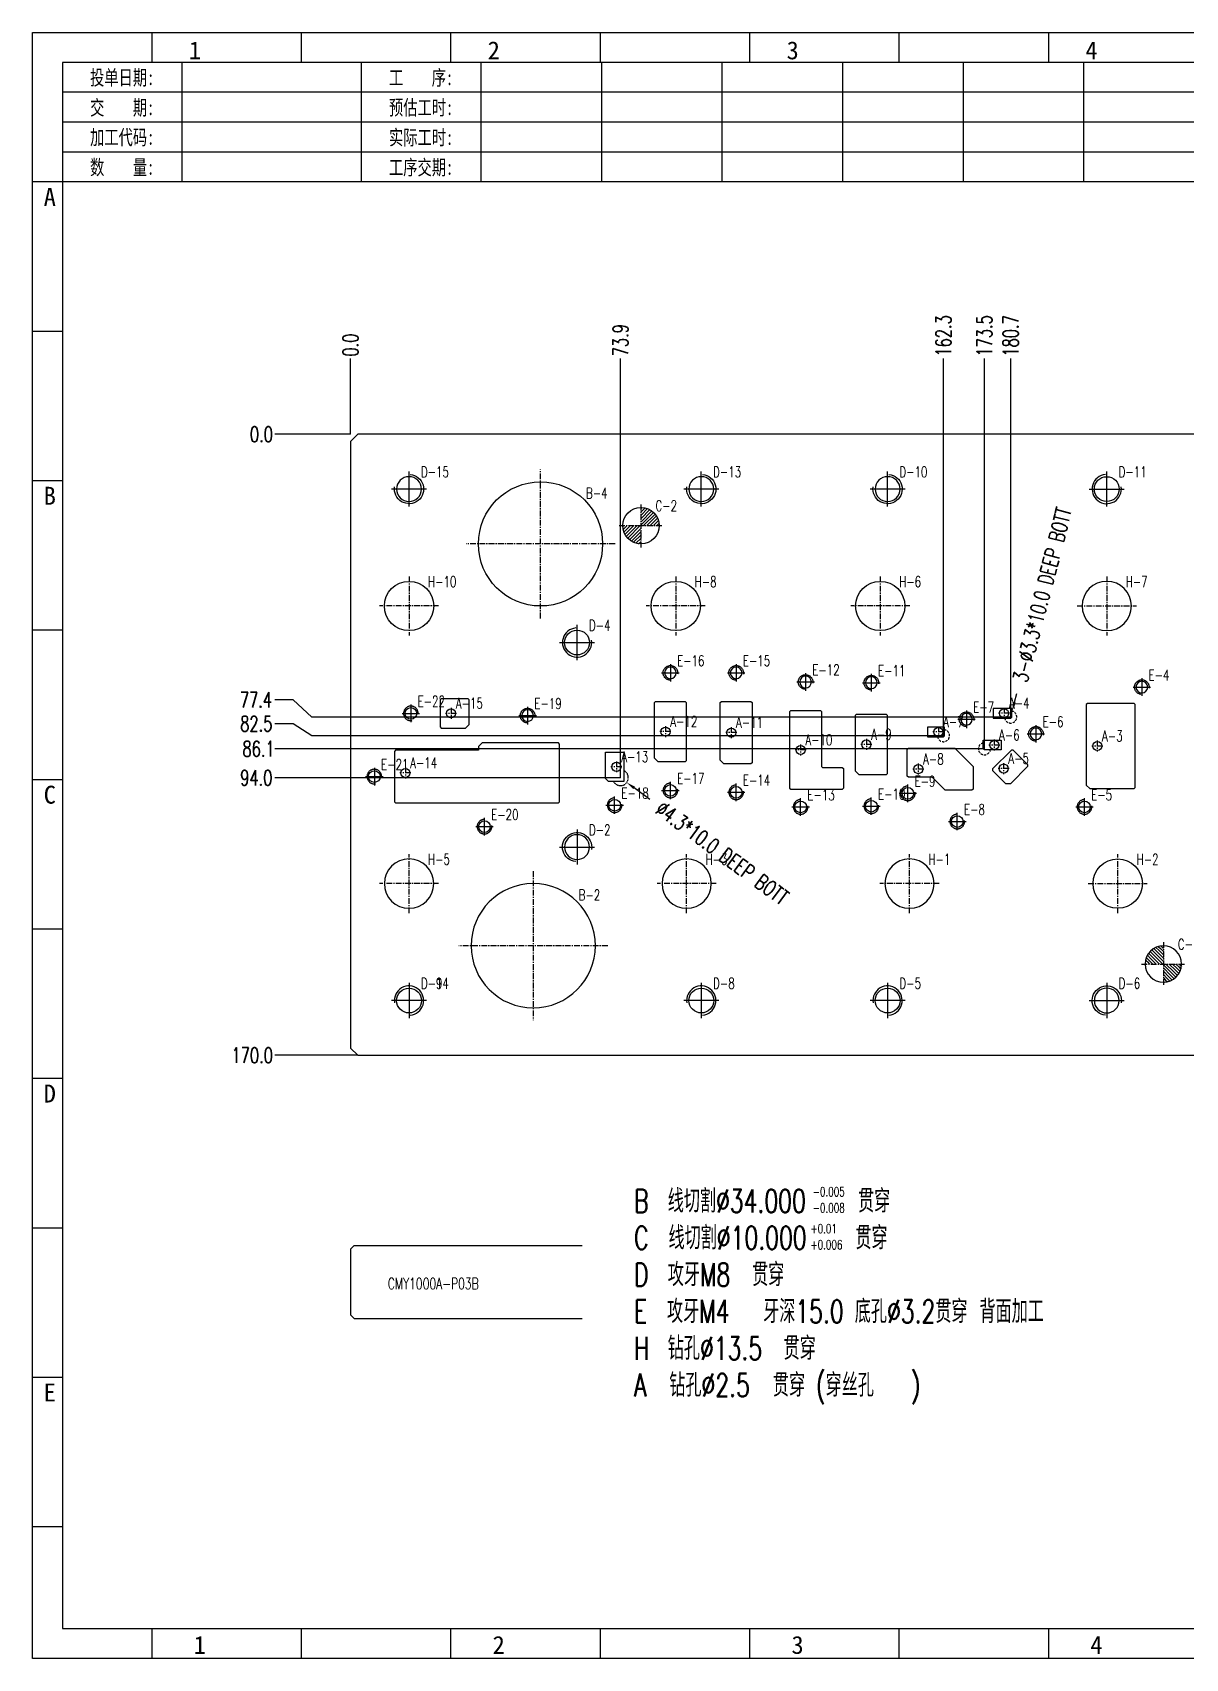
# Model space of a CAD drawing. Header units: millimetres. Extents: x -2852 to 5627, y -2271 to 1849.
# Drawn here: x 4346.7 to 4662.4, y 879.1 to 1324.2 of the extents above; entities that cross this region are included whole.
import ezdxf
from ezdxf.enums import TextEntityAlignment as Align

# ---------------------------------------------------------------- set-up
doc = ezdxf.new("R2010")
doc.units = ezdxf.units.MM
doc.header["$PDSIZE"] = 3
for name, pattern in [('CENTER', [50.8, 31.75, -6.35, 6.35, -6.35]), ('CENTER2', [1.125, 0.75, -0.125, 0.125, -0.125]), ('DASHED', [19.05, 12.7, -6.35]), ('DASHED2', [9.525, 6.35, -3.175])]:
    doc.linetypes.add(name, pattern=pattern)
for name, color, linetype in [('1', 7, 'Continuous'), ('11', 4, 'DASHED2'), ('41', 1, 'Continuous'), ('51', 1, 'CENTER2'), ('P03', 91, 'Continuous')]:
    doc.layers.add(name, color=color, linetype=linetype)
doc.styles.add('jet01', font='simplex.shx', dxfattribs={"width": 0.7, "bigfont": 'hztxt.shx'})
doc.styles.add('jet02', font='simplex.shx', dxfattribs={"width": 0.7})
doc.styles.get("Standard").update_dxf_attribs({"font": '仿宋_GB2312_0.ttf', "width": 0.7})
doc.styles.add('tk', font='', dxfattribs={"width": 0.7})
doc.styles.add('tk 2', font='仿宋_GB2312_0.ttf', dxfattribs={"width": 0.65})
doc.styles.get('tk').set_extended_font_data('NSimSun')
doc.dimstyles.new('jet02', dxfattribs={"dimtxt": 3.5, "dimasz": 2.1, "dimexe": 1, "dimexo": 0, "dimgap": 0.5, "dimtad": 0, "dimtoh": 1, "dimdec": 3, "dimzin": 9, "dimdsep": 46, "dimtxsty": 'jet02', "dimcen": 0, "dimclrt": 256, "dimazin": 2, "dimtfac": 1, "dimtdec": 3, "dimtofl": 0, "dimtmove": 0, "dimatfit": 1, "dimfxl": 0, "dimarcsym": 0})

# ---------------------------------------------------------------- blocks, each defined once
blk = doc.blocks.new('A3-N')
at = {"layer": '1', "color": 1}
for p, q in [((0, 0), (0, 296.73)), ((0, 296.73), (420, 296.73)), ((21.82, 291.27), (21.82, 296.73)), ((49.09, 291.27), (49.09, 296.73)), ((76.36, 291.27), (76.36, 296.73)), ((103.64, 291.27), (103.64, 296.73)), ((103.64, 291.27), (103.64, 296.73)), ((103.64, 291.27), (103.64, 296.73)), ((130.91, 291.27), (130.91, 296.73)), ((158.18, 291.27), (158.18, 296.73)), ((185.45, 291.27), (185.45, 296.73)), ((5.45, 269.45), (0, 269.45)), ((5.45, 242.18), (0, 242.18)), ((5.45, 214.91), (0, 214.91)), ((5.45, 187.64), (0, 187.64)), ((5.45, 160.36), (0, 160.36)), ((5.45, 133.09), (0, 133.09)), ((5.45, 105.82), (0, 105.82)), ((5.45, 78.55), (0, 78.55)), ((5.45, 51.27), (0, 51.27)), ((5.45, 24), (0, 24)), ((21.82, 0), (21.82, 5.45)), ((49.09, 0), (49.09, 5.45)), ((76.36, 0), (76.36, 5.45)), ((103.64, 0), (103.64, 5.45)), ((130.91, 0), (130.91, 5.45)), ((158.18, 0), (158.18, 5.45)), ((185.45, 0), (185.45, 5.45)), ((1, 0), (0, 0)), ((420, 0), (1, 0))]:
    blk.add_line(p, q, dxfattribs=at)
at = {"layer": '1'}
blk.add_lwpolyline([(221.45, 5.45), (414.55, 5.45), (414.55, 291.27), (5.45, 291.27), (5.45, 5.45), (414.55, 5.45)], dxfattribs=at)
at = {"layer": '41'}
for p, q in [((27.27, 291.27), (27.27, 269.45)), ((60, 291.27), (60, 269.45)), ((81.82, 291.27), (81.82, 269.45)), ((103.82, 291.27), (103.82, 269.45)), ((125.82, 291.27), (125.82, 269.45)), ((147.82, 291.27), (147.82, 269.45)), ((169.82, 291.27), (169.82, 269.45)), ((191.82, 291.27), (191.82, 269.45)), ((367.82, 285.82), (5.45, 285.82)), ((367.82, 280.36), (5.45, 280.36)), ((367.82, 274.91), (5.45, 274.91)), ((414.55, 269.45), (5.45, 269.45))]:
    blk.add_line(p, q, dxfattribs=at)
at = {"layer": '1', "color": 1}
for s, p in [('1', (29.64, 295.11)), ('2', (84.18, 295.11)), ('3', (138.73, 295.11)), ('4', (193.27, 295.11)), ('1', (30.53, 4.11)), ('2', (85.08, 4.11)), ('3', (139.62, 4.11)), ('4', (194.17, 4.11))]:
    blk.add_text(s, height=3.27, dxfattribs=at).set_placement(p, align=Align.TOP_CENTER)
at = {"layer": '1', "style": 'tk', "width": 0.7}
for s, p in [('投单日期:', (16.36, 288.55)), ('工    序:', (70.91, 288.55)), ('交    期:', (16.36, 283.09)), ('预估工时:', (70.91, 283.09)), ('加工代码:', (16.36, 277.64)), ('实际工时:', (70.91, 277.64)), ('数    量:', (16.36, 272.18)), ('工序交期:', (70.91, 272.18))]:
    blk.add_text(s, height=2.727, dxfattribs=at).set_placement(p, align=Align.MIDDLE)
at = {"layer": '1', "color": 1}
for s, p in [('A', (2.04, 268.36)), ('B', (2.04, 213.82)), ('C', (2.04, 159.27)), ('D', (2.04, 104.73)), ('E', (2.04, 50.18))]:
    blk.add_text(s, height=3.27, dxfattribs=at).set_placement(p, align=Align.TOP_LEFT)
at = {"layer": '1', "style": 'tk 2', "width": 0.7}
for tag, p in [('PATR-NO1', (309.84, 32.96)), ('TITLE', (365.74, 30.9)), ('PATR-NO2', (309.84, 27.81)), ('DWG-NO:', (366.54, 18.14))]:
    blk.add_attdef(tag, p, '', height=3.27, dxfattribs=at)
at = {"layer": '1', "color": 1, "style": 'tk 2', "width": 0.7}
for tag, p in [('DRAW', (314.55, 7.27)), ('DATE', (334.72, 7.32))]:
    blk.add_attdef(tag, p, '', height=3.49, dxfattribs=at)
at = {"layer": '1', "style": 'tk 2', "width": 0.7}
for tag, p in [('SCALE', (376.55, 8.73)), ('SHEET', (386.6, 8.72)), ('REV', (397.38, 8.73))]:
    blk.add_attdef(tag, text='', height=2.18, dxfattribs=at).set_placement(p, align=Align.MIDDLE_LEFT)
blk = doc.blocks.new('P03-POST20')
at = {"layer": 'P03', "color": 6, "linetype": 'CENTER', "ltscale": 0.05}
for p, q in [((0, 20.4), (0, -20.4)), ((20.4, 0), (-20.4, 0))]:
    blk.add_line(p, q, dxfattribs=at)
at = {"layer": 'P03', "linetype": 'Continuous', "ltscale": 0.05}
blk.add_circle((0, 0), 17, dxfattribs=at)
blk = doc.blocks.new('P03-PIN10')
at = {"layer": 'P03', "color": 6, "linetype": 'CENTER', "ltscale": 0.05}
for p, q in [((0, 6), (0, -6)), ((6, 0), (-6, 0))]:
    blk.add_line(p, q, dxfattribs=at)
at = {"layer": 'P03', "linetype": 'Continuous', "ltscale": 0.05}
blk.add_circle((0, 0), 5, dxfattribs=at)
blk = doc.blocks.new('P03-CLAMP1')
at = {"layer": 'P03', "color": 6, "linetype": 'CENTER'}
for p, q in [((2.4, 0), (-2.4, 0)), ((0, 2.4), (0, -2.4))]:
    blk.add_line(p, q, dxfattribs=at)
at = {"layer": 'P03', "color": 4, "linetype": 'Continuous'}
blk.add_circle((0, 0), 1.6, dxfattribs=at)
at = {"layer": 'P03', "color": 4, "linetype": 'DASHED'}
blk.add_arc((0, 0), 2, 275.0197, 189.0761, dxfattribs=at)
blk = doc.blocks.new('P03-DISK30')
at = {"layer": 'P03', "color": 6, "linetype": 'CENTER', "ltscale": 0.05}
for p, q in [((0, 8.1), (0, -8.1)), ((8.1, 0), (-8.1, 0))]:
    blk.add_line(p, q, dxfattribs=at)
at = {"layer": 'P03', "linetype": 'Continuous', "ltscale": 0.05}
blk.add_circle((0, 0), 6.75, dxfattribs=at)
blk = doc.blocks.new('P03-L8')
at = {"layer": 'P03', "color": 6, "linetype": 'CENTER'}
for p, q in [((0, 4.8), (0, -4.8)), ((4.8, 0), (-4.8, 0))]:
    blk.add_line(p, q, dxfattribs=at)
at = {"layer": 'P03', "linetype": 'Continuous'}
blk.add_circle((0, 0), 3.4, dxfattribs=at)
at = {"layer": 'P03', "color": 3, "linetype": 'Continuous'}
blk.add_arc((0, 0), 4, 275.0197, 189.0761, dxfattribs=at)
blk = doc.blocks.new('WCS')
at = {"layer": '1', "color": 6, "linetype": 'CENTER', "ltscale": 0.05}
for p, q in [((1.5, 0), (-1.5, 0)), ((0, 1.5), (0, -1.5))]:
    blk.add_line(p, q, dxfattribs=at)
at = {"layer": '1', "linetype": 'Continuous', "ltscale": 0.05}
blk.add_circle((0, 0), 1.25, dxfattribs=at)
blk = doc.blocks.new('*D4670')
at = {"layer": '41', "ltscale": 0.05}
blk.add_line((1633.95, 4445.26), (1613.22, 4445.26), dxfattribs=at)
at = {"layer": 'Defpoints', "color": 0, "ltscale": 0.05}
for p in [(1613.22, 4445.26), (1633.95, 4445.26), (1633.95, 4445.26)]:
    blk.add_point(p, dxfattribs=at)
at = {"layer": '41', "ltscale": 0.05, "insert": (1609.54, 4445.26), "char_height": 4.2, "attachment_point": 5, "style": 'jet02'}
blk.add_mtext('0.0', dxfattribs=at)
blk = doc.blocks.new('*D4671')
at = {"layer": '41', "ltscale": 0.05}
blk.add_line((1635.95, 4275.26), (1613.22, 4275.26), dxfattribs=at)
at = {"layer": 'Defpoints', "color": 0, "ltscale": 0.05}
for p in [(1633.95, 4445.26), (1613.22, 4275.26), (1635.95, 4275.26)]:
    blk.add_point(p, dxfattribs=at)
at = {"layer": '41', "ltscale": 0.05, "insert": (1607.02, 4275.26), "char_height": 4.2, "attachment_point": 5, "style": 'jet02'}
blk.add_mtext('170.0', dxfattribs=at)
blk = doc.blocks.new('*D4672')
at = {"layer": '41', "ltscale": 0.05}
blk.add_line((1633.95, 4445.26), (1633.95, 4465.99), dxfattribs=at)
at = {"layer": 'Defpoints', "color": 0, "ltscale": 0.05}
for p in [(1633.95, 4465.99), (1633.95, 4445.26), (1633.95, 4445.26)]:
    blk.add_point(p, dxfattribs=at)
at = {"layer": '41', "ltscale": 0.05, "insert": (1633.95, 4469.67), "char_height": 4.2, "attachment_point": 5, "rotation": 90, "style": 'jet02'}
blk.add_mtext('0.0', dxfattribs=at)
blk = doc.blocks.new('*D4673')
at = {"layer": '41', "ltscale": 0.05}
blk.add_line((1936.95, 4443.26), (1936.95, 4465.99), dxfattribs=at)
at = {"layer": 'Defpoints', "color": 0, "ltscale": 0.05}
for p in [(1936.95, 4465.99), (1633.95, 4445.26), (1936.95, 4443.26)]:
    blk.add_point(p, dxfattribs=at)
at = {"layer": '41', "ltscale": 0.05, "insert": (1936.95, 4472.47), "char_height": 4.2, "attachment_point": 5, "rotation": 90, "style": 'jet02'}
blk.add_mtext('303.0', dxfattribs=at)
blk = doc.blocks.new('*D4675')
at = {"layer": '41', "ltscale": 0.05}
blk.add_line((1707.83, 4351.23), (1707.83, 4465.99), dxfattribs=at)
at = {"layer": 'Defpoints', "color": 0, "ltscale": 0.05}
for p in [(1707.83, 4465.99), (1633.95, 4445.26), (1707.83, 4351.23)]:
    blk.add_point(p, dxfattribs=at)
at = {"layer": '41', "ltscale": 0.05, "insert": (1707.83, 4471), "char_height": 4.2, "attachment_point": 5, "rotation": 90, "style": 'jet02'}
blk.add_mtext('73.9', dxfattribs=at)
blk = doc.blocks.new('*D4676')
at = {"layer": '41', "ltscale": 0.05}
blk.add_line((1796.25, 4362.76), (1796.25, 4465.99), dxfattribs=at)
at = {"layer": 'Defpoints', "color": 0, "ltscale": 0.05}
for p in [(1796.25, 4465.99), (1633.95, 4445.26), (1796.25, 4362.76)]:
    blk.add_point(p, dxfattribs=at)
at = {"layer": '41', "ltscale": 0.05, "insert": (1796.25, 4472.19), "char_height": 4.2, "attachment_point": 5, "rotation": 90, "style": 'jet02'}
blk.add_mtext('162.3', dxfattribs=at)
blk = doc.blocks.new('*D4677')
at = {"layer": '41', "ltscale": 0.05}
blk.add_line((1807.45, 4359.16), (1807.45, 4465.99), dxfattribs=at)
at = {"layer": 'Defpoints', "color": 0, "ltscale": 0.05}
for p in [(1807.45, 4465.99), (1633.95, 4445.26), (1807.45, 4359.16)]:
    blk.add_point(p, dxfattribs=at)
at = {"layer": '41', "ltscale": 0.05, "insert": (1807.45, 4472.19), "char_height": 4.2, "attachment_point": 5, "rotation": 90, "style": 'jet02'}
blk.add_mtext('173.5', dxfattribs=at)
blk = doc.blocks.new('*D4678')
at = {"layer": '41', "ltscale": 0.05}
blk.add_line((1814.65, 4367.86), (1814.65, 4465.99), dxfattribs=at)
at = {"layer": 'Defpoints', "color": 0, "ltscale": 0.05}
for p in [(1814.65, 4465.99), (1633.95, 4445.26), (1814.65, 4367.86)]:
    blk.add_point(p, dxfattribs=at)
at = {"layer": '41', "ltscale": 0.05, "insert": (1814.65, 4472.19), "char_height": 4.2, "attachment_point": 5, "rotation": 90, "style": 'jet02'}
blk.add_mtext('180.7', dxfattribs=at)
blk = doc.blocks.new('*D4679')
at = {"layer": '41', "ltscale": 0.05}
blk.add_line((1707.83, 4351.23), (1613.22, 4351.23), dxfattribs=at)
at = {"layer": 'Defpoints', "color": 0, "ltscale": 0.05}
for p in [(1633.95, 4445.26), (1613.22, 4351.23), (1707.83, 4351.23)]:
    blk.add_point(p, dxfattribs=at)
at = {"layer": '41', "ltscale": 0.05, "insert": (1608.14, 4351.23), "char_height": 4.2, "attachment_point": 5, "style": 'jet02'}
blk.add_mtext('94.0', dxfattribs=at)
blk = doc.blocks.new('*D4680')
at = {"layer": '41', "ltscale": 0.05}
for p, q in [((1618.26, 4366.04), (1613.22, 4366.04)), ((1623.3, 4362.76), (1618.26, 4366.04)), ((1796.25, 4362.76), (1623.3, 4362.76))]:
    blk.add_line(p, q, dxfattribs=at)
at = {"layer": 'Defpoints', "color": 0, "ltscale": 0.05}
for p in [(1633.95, 4445.26), (1613.22, 4366.04), (1796.25, 4362.76)]:
    blk.add_point(p, dxfattribs=at)
at = {"layer": '41', "ltscale": 0.05, "insert": (1608.14, 4366.04), "char_height": 4.2, "attachment_point": 5, "style": 'jet02'}
blk.add_mtext('82.5', dxfattribs=at)
blk = doc.blocks.new('*D4681')
at = {"layer": '41', "ltscale": 0.05}
for p, q in [((1618.26, 4372.61), (1613.22, 4372.61)), ((1623.3, 4367.86), (1618.26, 4372.61)), ((1814.65, 4367.86), (1623.3, 4367.86))]:
    blk.add_line(p, q, dxfattribs=at)
at = {"layer": 'Defpoints', "color": 0, "ltscale": 0.05}
for p in [(1633.95, 4445.26), (1613.22, 4372.61), (1814.65, 4367.86)]:
    blk.add_point(p, dxfattribs=at)
at = {"layer": '41', "ltscale": 0.05, "insert": (1608.07, 4372.61), "char_height": 4.2, "attachment_point": 5, "style": 'jet02'}
blk.add_mtext('77.4', dxfattribs=at)
blk = doc.blocks.new('*D4682')
at = {"layer": '41', "ltscale": 0.05}
blk.add_line((1807.45, 4359.16), (1613.22, 4359.16), dxfattribs=at)
at = {"layer": 'Defpoints', "color": 0, "ltscale": 0.05}
for p in [(1633.95, 4445.26), (1613.22, 4359.16), (1807.45, 4359.16)]:
    blk.add_point(p, dxfattribs=at)
at = {"layer": '41', "ltscale": 0.05, "insert": (1608.77, 4359.16), "char_height": 4.2, "attachment_point": 5, "style": 'jet02'}
blk.add_mtext('86.1', dxfattribs=at)
blk = doc.blocks.new('*D4683')
at = {"layer": '41', "ltscale": 0.05}
blk.add_line((1815.69, 4371.9), (1816.32, 4374.34), dxfattribs=at)
blk.add_solid([(1815.29, 4372), (1816.1, 4371.79), (1815.07, 4369.45)], dxfattribs=at)
at = {"layer": 'Defpoints', "color": 0, "ltscale": 0.05}
for p in [(1815.07, 4369.45), (1814.24, 4366.26)]:
    blk.add_point(p, dxfattribs=at)
at = {"layer": '41', "ltscale": 0.05, "insert": (1823.27, 4401.36), "char_height": 4.2, "attachment_point": 5, "rotation": 75.5745, "style": 'jet02'}
blk.add_mtext('3-∅3.3*10.0 DEEP BOTT', dxfattribs=at)
blk = doc.blocks.new('*D4684')
at = {"layer": '41', "ltscale": 0.05}
blk.add_line((1715.83, 4345.32), (1711.59, 4348.45), dxfattribs=at)
blk.add_solid([(1711.84, 4348.79), (1711.34, 4348.11), (1709.56, 4349.95)], dxfattribs=at)
at = {"layer": 'Defpoints', "color": 0, "ltscale": 0.05}
for p in [(1706.1, 4352.5), (1709.56, 4349.95)]:
    blk.add_point(p, dxfattribs=at)
at = {"layer": '41', "ltscale": 0.05, "insert": (1735.68, 4330.66), "char_height": 4.2, "attachment_point": 5, "rotation": 323.5491, "style": 'jet02'}
blk.add_mtext('∅4.3*10.0 DEEP BOTT', dxfattribs=at)

msp = doc.modelspace()

# ---------------------------------------------------------------- hatches: boundary and pattern name
at = {"layer": 'P03', "ltscale": 0.05}
h = msp.add_hatch(dxfattribs=at)
h.set_pattern_fill('ANSI31', color=3, scale=0.2, angle=180, style=0)
h.set_pattern_definition([(225, (3704.7935, 1105.6186), (0.4490128, -0.4490128), [])])
h.paths.add_polyline_path([(4513.309, 1184.2425), (4513.309, 1189.2425), (4508.309, 1189.2425, 0.41421356)])
h.paths.add_polyline_path([(4518.309, 1189.2425, 0.41421356), (4513.309, 1194.2425), (4513.309, 1189.2425)])
h = msp.add_hatch(dxfattribs=at)
h.set_pattern_fill('ANSI31', color=3, scale=0.2, style=0)
h.set_pattern_definition([(135, (3847.7935, 1152.86633), (0.4490128, 0.4490128), [])])
edge = h.paths.add_edge_path()
edge.add_line((4656.309, 1074.2425), (4656.309, 1069.2425))
edge.add_line((4656.309, 1069.2425), (4651.309, 1069.2425))
edge.add_ellipse((4656.309, 1069.2425), major_axis=(-3.5355, 3.5355), ratio=1, start_angle=-45, end_angle=45, ccw=False)
edge = h.paths.add_edge_path()
edge.add_ellipse((4656.309, 1069.2425), major_axis=(-3.5355, 3.5355), ratio=1, start_angle=135, end_angle=225, ccw=False)
edge.add_line((4656.309, 1064.2425), (4656.309, 1069.2425))
edge.add_line((4656.309, 1069.2425), (4661.309, 1069.2425))

# ---------------------------------------------------------------- linework, layer by layer
at = {"layer": '1', "ltscale": 0.05}
for p, q in [((4434.809, 992.1689), (4433.809, 991.1689)), ((4433.809, 991.1689), (4433.809, 973.1689)), ((4434.809, 992.1689), (4497.1831, 992.1689)), ((4433.809, 973.1689), (4434.809, 972.1689)), ((4434.809, 972.1689), (4497.1831, 972.1689))]:
    msp.add_line(p, q, dxfattribs=at)
at = {"layer": '11', "linetype": 'DASHED', "ltscale": 0.05}
for centre, start, end in [((4614.509, 1136.8425), 190.475682, 79.524318), ((4596.109, 1131.7425), 190.475682, 79.524318), ((4607.309, 1128.1425), 100.475682, 349.524318)]:
    msp.add_arc(centre, 1.65, start, end, dxfattribs=at)
at = {"layer": '11', "ltscale": 0.05}
msp.add_arc((4507.689, 1120.2125), 2.15, 207.717748, 65.253475, dxfattribs=at)
at = {"layer": 'P03', "ltscale": 0.05}
msp.add_lwpolyline([(4734.809, 1044.2425), (4736.809, 1046.2425), (4736.809, 1212.2425), (4734.809, 1214.2425), (4435.809, 1214.2425), (4433.809, 1212.2425), (4433.809, 1046.2425), (4435.809, 1044.2425)], close=True, dxfattribs=at)
at = {"layer": 'P03', "color": 2, "ltscale": 0.05}
for points in [[(4458.309, 1134.1425), (4458.609, 1133.8425), (4465.309, 1133.8425), (4466.309, 1134.8425), (4466.309, 1141.5425), (4466.009, 1141.8425), (4458.609, 1141.8425), (4458.309, 1141.5425)], [(4517.309, 1141.1425), (4525.409, 1141.1425), (4525.709, 1140.8425), (4525.709, 1124.8425), (4525.409, 1124.5425), (4518.009, 1124.5425), (4517.009, 1125.5425), (4517.009, 1140.8425)], [(4535.309, 1141.1425), (4543.409, 1141.1425), (4543.709, 1140.8425), (4543.709, 1124.3425), (4543.409, 1124.0425), (4536.009, 1124.0425), (4535.009, 1125.0425), (4535.009, 1140.8425)], [(4636.209, 1117.2425), (4648.309, 1117.2425), (4648.609, 1117.5425), (4648.609, 1140.2425), (4648.309, 1140.5425), (4635.509, 1140.5425), (4635.209, 1140.2425), (4635.209, 1118.2425)], [(4554.309, 1117.0425), (4554.009, 1117.3425), (4554.009, 1138.3425), (4554.309, 1138.6425), (4562.409, 1138.6425), (4562.709, 1138.3425), (4562.709, 1123.3425), (4563.009, 1123.0425), (4568.409, 1123.0425), (4568.709, 1122.7425), (4568.709, 1117.3425), (4568.409, 1117.0425)], [(4572.309, 1137.6425), (4580.409, 1137.6425), (4580.709, 1137.3425), (4580.709, 1121.3425), (4580.409, 1121.0425), (4573.009, 1121.0425), (4572.009, 1122.0425), (4572.009, 1137.3425)], [(4609.709, 1136.5425), (4614.509, 1136.5425), (4614.809, 1136.8425), (4614.809, 1139.1925), (4609.709, 1139.1925)], [(4591.709, 1131.4425), (4596.109, 1131.4425), (4596.409, 1131.7425), (4596.409, 1134.0925), (4591.709, 1134.0925)], [(4468.809, 1127.7425), (4446.109, 1127.7425), (4445.809, 1127.4425), (4445.809, 1113.6425), (4446.109, 1113.3425), (4490.709, 1113.3425), (4491.009, 1113.6425), (4491.009, 1129.4425), (4490.709, 1129.7425), (4469.809, 1129.7425), (4468.809, 1128.7425), (4468.809, 1127.7425)], [(4503.589, 1127.2125), (4508.589, 1127.2125), (4508.589, 1119.2125), (4504.389, 1119.2125), (4503.589, 1120.0125)], [(4611.909, 1127.8425), (4607.309, 1127.8425), (4607.009, 1128.1425), (4607.009, 1130.4925), (4611.909, 1130.4925)], [(4619.1808, 1123.7778), (4615.1503, 1127.8083), (4614.726, 1127.8083), (4609.5641, 1122.6464), (4609.5641, 1122.2222), (4613.0997, 1118.6866), (4614.5139, 1118.6866), (4619.1808, 1123.3535)]]:
    msp.add_lwpolyline(points, close=True, dxfattribs=at)
msp.add_lwpolyline([(4603.909, 1116.8425), (4596.5669, 1116.8425), (4593.2133, 1120.196, 0.19891237), (4592.8598, 1120.3425), (4586.509, 1120.3425), (4586.209, 1120.6425), (4586.209, 1128.0425), (4586.509, 1128.3425), (4599.209, 1128.3425), (4604.209, 1123.3425), (4604.209, 1117.1425)], format="xyb", close=True, dxfattribs=at)

# ---------------------------------------------------------------- block references
at = {"layer": '1', "ltscale": 0.05, "xscale": 1.5, "yscale": 1.5, "zscale": 1.5}
msp.add_blockref('A3-N', (4346.7373, 879.1358), dxfattribs=at)
at = {"layer": '51', "ltscale": 0.05}
for p in [(4461.309, 1137.8425), (4612.709, 1137.8675), (4520.009, 1132.8425), (4538.009, 1132.5925), (4575.009, 1129.3425), (4594.709, 1132.7675), (4610.009, 1129.1675), (4557.009, 1127.8425), (4638.209, 1128.8925), (4448.809, 1121.5425), (4506.589, 1123.2125), (4589.209, 1122.5925), (4612.5641, 1122.7475)]:
    msp.add_blockref('WCS', p, dxfattribs=at)
at = {"layer": 'P03', "extrusion": (0, 0, -1), "zscale": -1, "rotation": 180}
for name, p in [('P03-L8', (-4449.809, 1199.2425)), ('P03-L8', (-4529.809, 1199.2425)), ('P03-L8', (-4580.809, 1199.2425)), ('P03-DISK30', (-4449.809, 1091.2425)), ('P03-DISK30', (-4525.809, 1091.2425)), ('P03-DISK30', (-4586.809, 1091.2425))]:
    msp.add_blockref(name, p, dxfattribs=at)
at = {"layer": 'P03', "ltscale": 0.05, "rotation": 270}
msp.add_blockref('P03-POST20', (4485.809, 1184.2425), dxfattribs=at)
at = {"layer": 'P03'}
for name, p, rotation in [('P03-L8', (4640.809, 1199.2425), 180), ('P03-PIN10', (4513.309, 1189.2425), 180), ('P03-L8', (4495.809, 1157.2425), 180), ('P03-CLAMP1', (4450.309, 1137.8425), 90), ('P03-CLAMP1', (4440.309, 1120.5425), 90), ('P03-CLAMP1', (4521.359, 1116.7425), 180), ('P03-CLAMP1', (4539.359, 1116.2425), 180), ('P03-CLAMP1', (4586.359, 1115.9675), 180), ('P03-CLAMP1', (4506.089, 1112.7125), 180), ('P03-CLAMP1', (4557.009, 1112.2425), 180), ('P03-CLAMP1', (4576.359, 1112.4425), 180), ('P03-CLAMP1', (4634.709, 1112.2425), 180), ('P03-CLAMP1', (4470.459, 1106.8425), 180), ('P03-CLAMP1', (4599.8879, 1108.2425), 180), ('P03-DISK30', (4643.809, 1091.2425), 180)]:
    msp.add_blockref(name, p, dxfattribs=dict(at, rotation=rotation))
for name, p in [('P03-DISK30', (4449.809, 1167.2425)), ('P03-DISK30', (4522.809, 1167.2425)), ('P03-DISK30', (4578.809, 1167.2425)), ('P03-L8', (4449.809, 1059.2425)), ('P03-L8', (4449.809, 1059.2425)), ('P03-L8', (4529.809, 1059.2425)), ('P03-L8', (4580.809, 1059.2425))]:
    msp.add_blockref(name, p, dxfattribs=at)
at = {"layer": 'P03', "extrusion": (0, 0, -1), "zscale": -1}
for name, p in [('P03-DISK30', (-4640.809, 1167.2425)), ('P03-CLAMP1', (-4521.359, 1148.9425)), ('P03-CLAMP1', (-4539.359, 1148.9425)), ('P03-CLAMP1', (-4558.359, 1146.4425)), ('P03-CLAMP1', (-4576.359, 1146.2425)), ('P03-CLAMP1', (-4650.409, 1145.0425)), ('P03-CLAMP1', (-4482.259, 1137.2425)), ('P03-CLAMP1', (-4602.409, 1136.2425)), ('P03-CLAMP1', (-4621.409, 1132.2425)), ('P03-L8', (-4495.809, 1101.2425)), ('P03-PIN10', (-4656.309, 1069.2425)), ('P03-L8', (-4640.809, 1059.2425))]:
    msp.add_blockref(name, p, dxfattribs=at)
at = {"layer": 'P03', "ltscale": 0.05, "extrusion": (0, 0, -1), "zscale": -1, "rotation": 90}
msp.add_blockref('P03-POST20', (-4483.809, 1074.2425), dxfattribs=at)

# ---------------------------------------------------------------- texts
at = {"layer": '1', "ltscale": 0.05, "style": 'jet01', "width": 0.7}
msp.add_text('CMY1000A-P03B', height=3.083124, dxfattribs=at).set_placement((4444.0087, 980.2129))
at = {"layer": '41', "ltscale": 0.05, "style": 'jet01', "width": 0.7}
for s, height, p in [('D-15', 2.94, (4453.0532, 1202.4867)), ('D-13', 2.94, (4533.0532, 1202.4867)), ('D-10', 2.94, (4584.0532, 1202.4867)), ('D-11', 2.94, (4644.0532, 1202.4867)), ('B-4', 2.94, (4498.2456, 1196.6791)), ('C-2', 2.94, (4517.2603, 1193.1938)), ('H-10', 2.94, (4454.9978, 1172.4312)), ('H-8', 2.94, (4527.9978, 1172.4312)), ('H-6', 2.94, (4583.9978, 1172.4312)), ('H-7', 2.94, (4645.9978, 1172.4312)), ('D-4', 2.94, (4499.0532, 1160.4867)), ('E-16', 2.94, (4523.189, 1150.7725)), ('E-15', 2.94, (4541.189, 1150.7725)), ('E-12', 2.94, (4560.189, 1148.2725)), ('E-11', 2.94, (4578.189, 1148.0725)), ('E-4', 2.94, (4652.239, 1146.8725)), ('E-22', 2.94, (4452.139, 1139.6725)), ('A-15', 2.94, (4462.6087, 1139.1421)), ('E-19', 2.94, (4484.089, 1139.0725)), ('E-7', 2.94, (4604.239, 1138.0725)), ('A-4', 2.94, (4614.0087, 1139.1671)), ('A-12', 2.94, (4521.3087, 1134.1421)), ('A-11', 2.94, (4539.3087, 1133.8921)), ('A-7', 2.94, (4596.0087, 1134.0671)), ('E-6', 2.94, (4623.239, 1134.0725)), ('A-10', 2.94, (4558.3087, 1129.1421)), ('A-9', 2.94, (4576.3087, 1130.6421)), ('A-6', 2.94, (4611.3087, 1130.4671)), ('A-3', 2.94, (4639.5087, 1130.1921)), ('A-13', 2.94, (4507.8887, 1124.5121)), ('A-8', 2.94, (4590.5087, 1123.8921)), ('A-5', 2.94, (4613.8638, 1124.0471)), ('E-21', 2.94, (4442.139, 1122.3725)), ('A-14', 2.94, (4450.1087, 1122.8421)), ('E-18', 2.94, (4507.919, 1114.5425)), ('E-17', 2.94, (4523.189, 1118.5725)), ('E-14', 2.94, (4541.189, 1118.0725)), ('E-10', 2.94, (4578.189, 1114.2725)), ('E-9', 2.94, (4588.189, 1117.7975)), ('E-13', 2.94, (4558.839, 1114.0725)), ('E-8', 2.94, (4601.7179, 1110.0725)), ('E-5', 2.94, (4636.539, 1114.0725)), ('E-20', 2.94, (4472.289, 1108.6725)), ('D-2', 2.94, (4499.0532, 1104.4867)), ('H-5', 2.94, (4454.9978, 1096.4312)), ('H-3', 2.94, (4530.9978, 1096.4312)), ('H-1', 2.94, (4591.9978, 1096.4312)), ('H-2', 2.94, (4648.9978, 1096.4312)), ('B-2', 2.94, (4496.2456, 1086.6791)), ('C-1', 2.94, (4660.2603, 1073.1938)), ('D-9', 2.94, (4453.0532, 1062.4867)), ('D-14', 2.94, (4453.0532, 1062.4867)), ('D-8', 2.94, (4533.0532, 1062.4867)), ('D-5', 2.94, (4584.0532, 1062.4867)), ('D-6', 2.94, (4644.0532, 1062.4867)), ('B', 6.3, (4511.3884, 1001.2149)), ('线切割%%c34.000', 6.3, (4520.6284, 1001.2149)), ('-0.005', 2.52, (4560.3184, 1005.6249)), ('贯穿', 6.3, (4572.7084, 1001.2149)), ('-0.008', 2.52, (4560.3184, 1001.2149)), ('C', 6.3, (4511.3884, 991.1349)), ('线切割%%c10.000', 6.3, (4520.8384, 991.1349)), ('+0.01', 2.52, (4559.6884, 995.5449)), ('贯穿', 6.3, (4571.9944, 991.1349)), ('+0.006', 2.52, (4559.6884, 991.1349)), ('D', 6.3, (4511.3884, 981.0549)), ('攻牙M8', 6.3, (4520.6284, 981.0549)), ('贯穿', 6.3, (4543.7284, 981.0549)), ('E', 6.3, (4511.3884, 970.9749)), ('攻牙M4', 6.3, (4520.4184, 970.9749)), (' 牙深15.0 底孔%%c3.2贯穿', 6.3, (4543.7284, 970.9749)), ('背面加工', 6.3, (4605.9595, 970.9749)), ('H', 6.3, (4511.3884, 960.8949)), ('钻孔%%c13.5', 6.3, (4520.6284, 960.8949)), ('贯穿', 6.3, (4552.3384, 960.8949)), ('A', 6.3, (4511.3884, 950.8149)), ('钻孔%%c2.5', 6.3, (4521.0484, 950.8149)), ('贯穿', 6.3, (4549.3984, 950.8149)), ('(穿丝孔   )', 6.3, (4561.1948, 950.8149))]:
    msp.add_text(s, height=height, dxfattribs=at).set_placement(p)

# ---------------------------------------------------------------- dimensions: what is measured, and where the dimension line sits
at = {"layer": '41', "ltscale": 0.05}
for feature_location, offset, dtype, origin, picture, middle, set_off in [((4736.809, 1212.2425), (0, 22.7294), 1, (4433.809, 1214.2425), '*D4673', (4736.809, 1241.4519), (2799.8548, -3231.0141)), ((4596.109, 1131.7425), (0, 103.2294), 1, (4433.809, 1214.2425), '*D4676', (4596.109, 1241.1719), (2799.8548, -3231.0141)), ((4607.309, 1128.1425), (0, 106.8294), 1, (4433.809, 1214.2425), '*D4677', (4607.309, 1241.1719), (2799.8548, -3231.0141)), ((4614.509, 1136.8425), (0, 98.1294), 1, (4433.809, 1214.2425), '*D4678', (4614.509, 1241.1719), (2799.8548, -3231.0141)), ((4433.8090081371, 1214.2424704452), (0, 20.7294085409), 1, (4433.8090081371, 1214.2424704452), '*D4672', (4433.8090081371, 1238.6518789861), (2799.8547928426, -3231.0141412744)), ((4507.689, 1120.2125), (0, 114.7594), 1, (4433.809, 1214.2425), '*D4675', (4507.689, 1239.9819), (2799.8548, -3231.0141)), ((4433.8090081371, 1214.2424704452), (-20.7294085409, 0), 0, (4433.8090081371, 1214.2424704452), '*D4670', (4409.3995995962, 1214.2424704452), (2799.8547928426, -3231.0141412744)), ((4435.809, 1044.2425), (-22.7294, 0), 0, (4433.809, 1214.2425), '*D4671', (4406.8796, 1044.2425), (2799.8548, -3231.0141)), ((4614.509, 1136.8425), (-201.4294, 4.7505), 0, (4433.809, 1214.2425), '*D4681', (4407.9296, 1141.593), (2799.8548, -3231.0141)), ((4507.689, 1120.2125), (-94.6094, 0), 0, (4433.809, 1214.2425), '*D4679', (4407.9996, 1120.2125), (2799.8548, -3231.0141)), ((4596.109, 1131.7425), (-183.0294, 3.2801), 0, (4433.809, 1214.2425), '*D4680', (4407.9996, 1135.0226), (2799.8548, -3231.0141)), ((4607.309, 1128.1425), (-194.2294, 0), 0, (4433.809, 1214.2425), '*D4682', (4408.6296, 1128.1425), (2799.8548, -3231.0141))]:
    dim = msp.add_ordinate_dim(feature_location=feature_location, offset=offset, dtype=dtype, origin=origin, dimstyle='jet02', override={"dimscale": 1.2, "dimtoh": 0, "dimdec": 1, "dimzin": 1, "dimclrd": 256, "dimclre": 256, "dimadec": 1, "dimazin": 0, "dimatfit": 3, "dimlwd": 65535, "dimlwe": 65535}, dxfattribs=at)
    dim.commit()
    dim.dimension.update_dxf_attribs({"geometry": picture, "text_midpoint": middle, "insert": set_off})
dim = msp.add_diameter_dim_2p(p1=(4614.098, 1135.2445), p2=(4614.9201, 1138.4405), text='3-<>*10.0 DEEP BOTT', dimstyle='jet02', override={"dimscale": 1.2, "dimtoh": 0, "dimdec": 1, "dimzin": 1, "dimclrd": 256, "dimclre": 256, "dimadec": 1, "dimazin": 0, "dimatfit": 3, "dimlwd": 65535, "dimlwe": 65535}, dxfattribs=at)
dim.commit()
dim.dimension.update_dxf_attribs({"geometry": '*D4683', "text_midpoint": (4623.1261, 1170.3419), "insert": (2799.8548, -3231.0141)})
dim = msp.add_diameter_dim_2p(p1=(4505.9596, 1121.4899), p2=(4509.4184, 1118.9351), text='<>*10.0 DEEP BOTT', dimstyle='jet02', override={"dimscale": 1.2, "dimtoh": 0, "dimdec": 1, "dimzin": 1, "dimclrd": 256, "dimclre": 256, "dimadec": 1, "dimazin": 0, "dimatfit": 3, "dimlwd": 65535, "dimlwe": 65535}, dxfattribs=at)
dim.commit()
dim.dimension.update_dxf_attribs({"geometry": '*D4684', "text_midpoint": (4535.536, 1099.6437), "dimtype": 163, "insert": (2799.8548, -3231.0141)})

doc.saveas('drawing.dxf')
